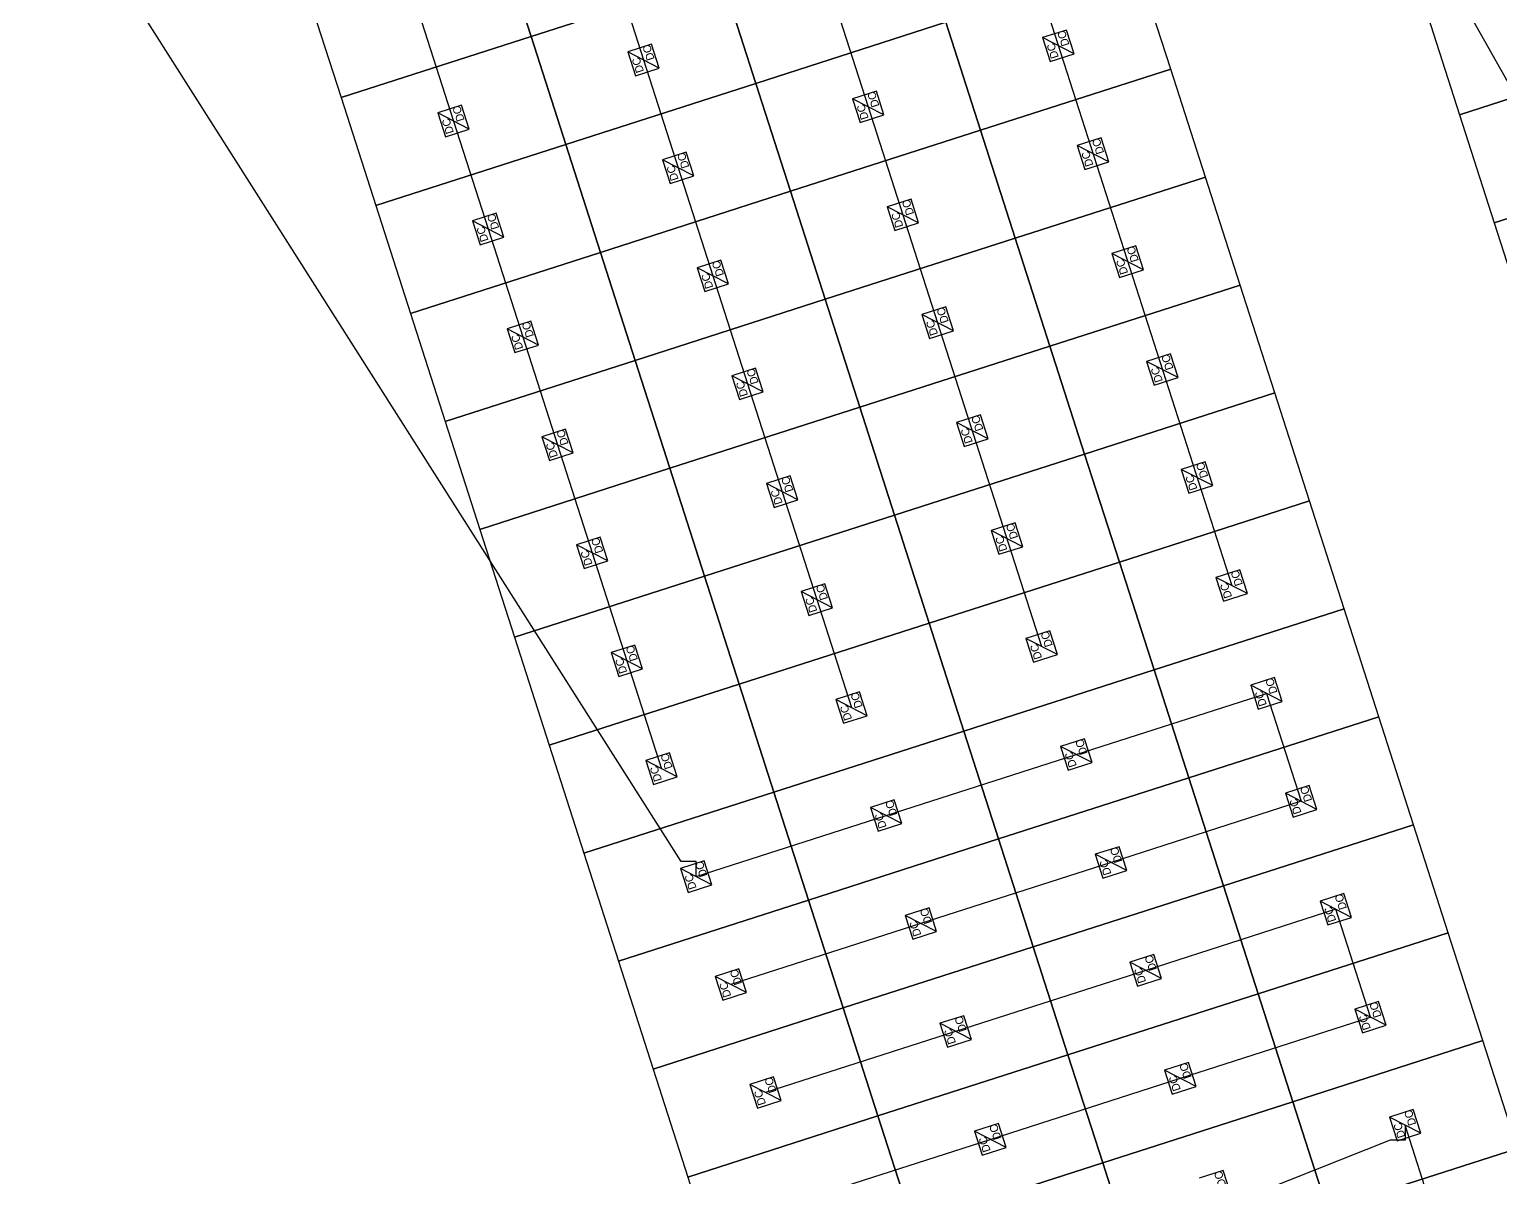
# Model space of a CAD drawing. Header units: feet. Extents: x -377 to 137, y -256 to 143.
# Drawn here: x -357.39 to -309.15, y -174.66 to -137.01 of the extents above; entities that cross this region are included whole.
import ezdxf

# ---------------------------------------------------------------- set-up
doc = ezdxf.new("R2010")
doc.units = ezdxf.units.FT
for name, color, linetype in [('Connections', 7, 'CONTINUOUS'), ('Modules', 7, 'CONTINUOUS'), ('Strings', 7, 'CONTINUOUS')]:
    doc.layers.add(name, color=color, linetype=linetype)

msp = doc.modelspace()

# ---------------------------------------------------------------- linework, layer by layer
at = {"layer": 'Connections', "color": 91}
for p, q in [((-306.161, -143.624), (-320.338, -118.415)), ((-336.015, -164.296), (-357.387, -130.646)), ((-335.523, -164.296), (-336.015, -164.296)), ((-335.523, -164.788), (-335.523, -164.296)), ((-312.277, -172.936), (-312.277, -173.428)), ((-312.769, -173.428), (-339.697, -184.102)), ((-312.277, -173.428), (-312.769, -173.428))]:
    msp.add_line(p, q, dxfattribs=at)
at = {"layer": 'Modules', "color": 254}
for p, q in [((-340.935, -137.244), (-342.072, -133.705)), ((-342.072, -133.705), (-340.935, -137.244)), ((-319.963, -138.314), (-321.101, -134.775)), ((-334.703, -135.241), (-340.935, -137.244)), ((-340.935, -137.244), (-334.703, -135.241)), ((-333.566, -138.78), (-334.703, -135.241)), ((-334.703, -135.241), (-333.566, -138.78)), ((-348.305, -135.708), (-347.168, -139.247)), ((-311.628, -136.27), (-310.491, -139.809)), ((-327.333, -136.778), (-333.566, -138.78)), ((-333.566, -138.78), (-327.333, -136.778)), ((-326.196, -140.317), (-327.333, -136.778)), ((-327.333, -136.778), (-326.196, -140.317)), ((-340.935, -137.244), (-347.168, -139.247)), ((-347.168, -139.247), (-340.935, -137.244)), ((-339.798, -140.783), (-340.935, -137.244)), ((-340.935, -137.244), (-339.798, -140.783)), ((-323.383, -137.03), (-324.164, -137.281)), ((-324.164, -137.281), (-323.913, -138.062)), ((-323.132, -137.811), (-324.164, -137.281)), ((-323.132, -137.811), (-323.383, -137.03)), ((-336.985, -137.496), (-337.766, -137.747)), ((-337.766, -137.747), (-337.515, -138.528)), ((-336.734, -138.277), (-337.766, -137.747)), ((-336.734, -138.277), (-336.985, -137.496)), ((-323.913, -138.062), (-323.132, -137.811)), ((-304.258, -137.806), (-310.491, -139.809)), ((-310.491, -139.809), (-304.258, -137.806)), ((-337.515, -138.528), (-336.734, -138.277)), ((-319.963, -138.314), (-326.196, -140.317)), ((-326.196, -140.317), (-319.963, -138.314)), ((-318.826, -141.853), (-319.963, -138.314)), ((-333.566, -138.78), (-339.798, -140.783)), ((-339.798, -140.783), (-333.566, -138.78)), ((-332.428, -142.319), (-333.566, -138.78)), ((-333.566, -138.78), (-332.428, -142.319)), ((-347.168, -139.247), (-346.031, -142.786)), ((-329.616, -139.033), (-330.397, -139.284)), ((-330.397, -139.284), (-330.146, -140.065)), ((-329.365, -139.814), (-330.397, -139.284)), ((-329.365, -139.814), (-329.616, -139.033)), ((-343.218, -139.499), (-343.999, -139.75)), ((-343.999, -139.75), (-343.748, -140.531)), ((-342.967, -140.28), (-343.999, -139.75)), ((-342.967, -140.28), (-343.218, -139.499)), ((-330.146, -140.065), (-329.365, -139.814)), ((-310.491, -139.809), (-309.354, -143.348)), ((-343.748, -140.531), (-342.967, -140.28)), ((-326.196, -140.317), (-332.428, -142.319)), ((-332.428, -142.319), (-326.196, -140.317)), ((-325.059, -143.856), (-326.196, -140.317)), ((-326.196, -140.317), (-325.059, -143.856)), ((-339.798, -140.783), (-346.031, -142.786)), ((-346.031, -142.786), (-339.798, -140.783)), ((-338.661, -144.322), (-339.798, -140.783)), ((-339.798, -140.783), (-338.661, -144.322)), ((-322.246, -140.569), (-323.027, -140.82)), ((-323.027, -140.82), (-322.776, -141.601)), ((-321.995, -141.35), (-323.027, -140.82)), ((-321.995, -141.35), (-322.246, -140.569)), ((-335.848, -141.035), (-336.629, -141.286)), ((-336.629, -141.286), (-336.378, -142.067)), ((-335.597, -141.816), (-336.629, -141.286)), ((-335.597, -141.816), (-335.848, -141.035)), ((-336.378, -142.067), (-335.597, -141.816)), ((-322.776, -141.601), (-321.995, -141.35)), ((-303.121, -141.345), (-309.354, -143.348)), ((-309.354, -143.348), (-303.121, -141.345)), ((-318.826, -141.853), (-325.059, -143.856)), ((-325.059, -143.856), (-318.826, -141.853)), ((-317.689, -145.392), (-318.826, -141.853)), ((-346.031, -142.786), (-344.893, -146.325)), ((-332.428, -142.319), (-338.661, -144.322)), ((-338.661, -144.322), (-332.428, -142.319)), ((-331.291, -145.858), (-332.428, -142.319)), ((-332.428, -142.319), (-331.291, -145.858)), ((-328.479, -142.572), (-329.259, -142.823)), ((-328.228, -143.353), (-328.479, -142.572)), ((-342.081, -143.038), (-342.862, -143.289)), ((-341.83, -143.819), (-342.081, -143.038)), ((-329.259, -142.823), (-329.009, -143.604)), ((-328.228, -143.353), (-329.259, -142.823)), ((-342.862, -143.289), (-342.611, -144.07)), ((-341.83, -143.819), (-342.862, -143.289)), ((-329.009, -143.604), (-328.228, -143.353)), ((-309.354, -143.348), (-308.217, -146.887)), ((-342.611, -144.07), (-341.83, -143.819)), ((-325.059, -143.856), (-331.291, -145.858)), ((-331.291, -145.858), (-325.059, -143.856)), ((-323.922, -147.395), (-325.059, -143.856)), ((-325.059, -143.856), (-323.922, -147.395)), ((-321.109, -144.108), (-321.89, -144.359)), ((-320.858, -144.889), (-321.109, -144.108)), ((-338.661, -144.322), (-344.893, -146.325)), ((-344.893, -146.325), (-338.661, -144.322)), ((-337.524, -147.861), (-338.661, -144.322)), ((-338.661, -144.322), (-337.524, -147.861)), ((-334.711, -144.574), (-335.492, -144.825)), ((-334.46, -145.355), (-334.711, -144.574)), ((-321.89, -144.359), (-321.639, -145.14)), ((-320.858, -144.889), (-321.89, -144.359)), ((-335.492, -144.825), (-335.241, -145.606)), ((-334.46, -145.355), (-335.492, -144.825)), ((-321.639, -145.14), (-320.858, -144.889)), ((-335.241, -145.606), (-334.46, -145.355)), ((-317.689, -145.392), (-323.922, -147.395)), ((-323.922, -147.395), (-317.689, -145.392)), ((-316.552, -148.931), (-317.689, -145.392)), ((-331.291, -145.858), (-337.524, -147.861)), ((-337.524, -147.861), (-331.291, -145.858)), ((-330.154, -149.397), (-331.291, -145.858)), ((-331.291, -145.858), (-330.154, -149.397)), ((-327.341, -146.111), (-328.122, -146.362)), ((-327.091, -146.892), (-327.341, -146.111)), ((-344.893, -146.325), (-343.756, -149.864)), ((-340.944, -146.577), (-341.724, -146.828)), ((-340.693, -147.358), (-340.944, -146.577)), ((-328.122, -146.362), (-327.871, -147.143)), ((-327.091, -146.892), (-328.122, -146.362)), ((-341.724, -146.828), (-341.474, -147.609)), ((-340.693, -147.358), (-341.724, -146.828)), ((-327.871, -147.143), (-327.091, -146.892)), ((-341.474, -147.609), (-340.693, -147.358)), ((-323.922, -147.395), (-330.154, -149.397)), ((-330.154, -149.397), (-323.922, -147.395)), ((-322.785, -150.934), (-323.922, -147.395)), ((-323.922, -147.395), (-322.785, -150.934)), ((-337.524, -147.861), (-343.756, -149.864)), ((-343.756, -149.864), (-337.524, -147.861)), ((-336.387, -151.4), (-337.524, -147.861)), ((-337.524, -147.861), (-336.387, -151.4)), ((-319.972, -147.647), (-320.753, -147.898)), ((-320.753, -147.898), (-320.502, -148.679)), ((-319.721, -148.428), (-320.753, -147.898)), ((-319.721, -148.428), (-319.972, -147.647)), ((-333.574, -148.113), (-334.355, -148.364)), ((-334.355, -148.364), (-334.104, -149.145)), ((-333.323, -148.894), (-334.355, -148.364)), ((-333.323, -148.894), (-333.574, -148.113)), ((-320.502, -148.679), (-319.721, -148.428)), ((-334.104, -149.145), (-333.323, -148.894)), ((-316.552, -148.931), (-322.785, -150.934)), ((-322.785, -150.934), (-316.552, -148.931)), ((-315.415, -152.47), (-316.552, -148.931)), ((-330.154, -149.397), (-336.387, -151.4)), ((-336.387, -151.4), (-330.154, -149.397)), ((-329.017, -152.936), (-330.154, -149.397)), ((-330.154, -149.397), (-329.017, -152.936)), ((-343.756, -149.864), (-342.619, -153.403)), ((-326.204, -149.65), (-326.985, -149.901)), ((-326.985, -149.901), (-326.734, -150.682)), ((-325.953, -150.431), (-326.985, -149.901)), ((-325.953, -150.431), (-326.204, -149.65)), ((-339.806, -150.116), (-340.587, -150.367)), ((-340.587, -150.367), (-340.336, -151.148)), ((-339.556, -150.897), (-340.587, -150.367)), ((-339.556, -150.897), (-339.806, -150.116)), ((-326.734, -150.682), (-325.953, -150.431)), ((-340.336, -151.148), (-339.556, -150.897)), ((-322.785, -150.934), (-329.017, -152.936)), ((-329.017, -152.936), (-322.785, -150.934)), ((-321.647, -154.473), (-322.785, -150.934)), ((-322.785, -150.934), (-321.647, -154.473)), ((-336.387, -151.4), (-342.619, -153.403)), ((-342.619, -153.403), (-336.387, -151.4)), ((-335.25, -154.939), (-336.387, -151.4)), ((-336.387, -151.4), (-335.25, -154.939)), ((-318.835, -151.186), (-319.616, -151.437)), ((-319.616, -151.437), (-319.365, -152.218)), ((-318.584, -151.967), (-319.616, -151.437)), ((-318.584, -151.967), (-318.835, -151.186)), ((-332.437, -151.652), (-333.218, -151.903)), ((-333.218, -151.903), (-332.967, -152.684)), ((-332.186, -152.433), (-333.218, -151.903)), ((-332.186, -152.433), (-332.437, -151.652)), ((-332.967, -152.684), (-332.186, -152.433)), ((-319.365, -152.218), (-318.584, -151.967)), ((-315.415, -152.47), (-321.647, -154.473)), ((-321.647, -154.473), (-315.415, -152.47)), ((-314.278, -156.009), (-315.415, -152.47)), ((-342.619, -153.403), (-341.482, -156.942)), ((-329.017, -152.936), (-335.25, -154.939)), ((-335.25, -154.939), (-329.017, -152.936)), ((-327.88, -156.475), (-329.017, -152.936)), ((-329.017, -152.936), (-327.88, -156.475)), ((-325.067, -153.189), (-325.848, -153.44)), ((-324.816, -153.97), (-325.067, -153.189)), ((-338.669, -153.655), (-339.45, -153.906)), ((-338.418, -154.436), (-338.669, -153.655)), ((-325.848, -153.44), (-325.597, -154.221)), ((-324.816, -153.97), (-325.848, -153.44)), ((-339.45, -153.906), (-339.199, -154.687)), ((-338.418, -154.436), (-339.45, -153.906)), ((-325.597, -154.221), (-324.816, -153.97)), ((-339.199, -154.687), (-338.418, -154.436)), ((-321.647, -154.473), (-327.88, -156.475)), ((-327.88, -156.475), (-321.647, -154.473)), ((-320.51, -158.012), (-321.647, -154.473)), ((-321.647, -154.473), (-320.51, -158.012)), ((-317.698, -154.725), (-318.479, -154.976)), ((-317.447, -155.506), (-317.698, -154.725)), ((-335.25, -154.939), (-341.482, -156.942)), ((-341.482, -156.942), (-335.25, -154.939)), ((-334.112, -158.478), (-335.25, -154.939)), ((-335.25, -154.939), (-334.112, -158.478)), ((-331.3, -155.191), (-332.081, -155.442)), ((-331.049, -155.972), (-331.3, -155.191)), ((-318.479, -154.976), (-318.228, -155.757)), ((-317.447, -155.506), (-318.479, -154.976)), ((-332.081, -155.442), (-331.83, -156.223)), ((-331.049, -155.972), (-332.081, -155.442)), ((-318.228, -155.757), (-317.447, -155.506)), ((-331.83, -156.223), (-331.049, -155.972)), ((-314.278, -156.009), (-320.51, -158.012)), ((-320.51, -158.012), (-314.278, -156.009)), ((-313.141, -159.548), (-314.278, -156.009)), ((-327.88, -156.475), (-334.112, -158.478)), ((-334.112, -158.478), (-327.88, -156.475)), ((-326.743, -160.014), (-327.88, -156.475)), ((-327.88, -156.475), (-326.743, -160.014)), ((-323.93, -156.728), (-324.711, -156.979)), ((-323.679, -157.509), (-323.93, -156.728)), ((-341.482, -156.942), (-340.345, -160.481)), ((-337.532, -157.194), (-338.313, -157.445)), ((-337.281, -157.975), (-337.532, -157.194)), ((-324.711, -156.979), (-324.46, -157.76)), ((-323.679, -157.509), (-324.711, -156.979)), ((-338.313, -157.445), (-338.062, -158.226)), ((-337.281, -157.975), (-338.313, -157.445)), ((-324.46, -157.76), (-323.679, -157.509)), ((-338.062, -158.226), (-337.281, -157.975)), ((-320.51, -158.012), (-326.743, -160.014)), ((-326.743, -160.014), (-320.51, -158.012)), ((-319.373, -161.551), (-320.51, -158.012)), ((-320.51, -158.012), (-319.373, -161.551)), ((-334.112, -158.478), (-340.345, -160.481)), ((-340.345, -160.481), (-334.112, -158.478)), ((-332.975, -162.017), (-334.112, -158.478)), ((-334.112, -158.478), (-332.975, -162.017)), ((-316.561, -158.264), (-317.341, -158.515)), ((-317.341, -158.515), (-317.091, -159.296)), ((-316.31, -159.045), (-317.341, -158.515)), ((-316.31, -159.045), (-316.561, -158.264)), ((-330.163, -158.73), (-330.944, -158.981)), ((-330.944, -158.981), (-330.693, -159.762)), ((-329.912, -159.511), (-330.944, -158.981)), ((-329.912, -159.511), (-330.163, -158.73)), ((-317.091, -159.296), (-316.31, -159.045)), ((-330.693, -159.762), (-329.912, -159.511)), ((-313.141, -159.548), (-319.373, -161.551)), ((-319.373, -161.551), (-313.141, -159.548)), ((-312.004, -163.087), (-313.141, -159.548)), ((-326.743, -160.014), (-332.975, -162.017)), ((-332.975, -162.017), (-326.743, -160.014)), ((-325.606, -163.553), (-326.743, -160.014)), ((-326.743, -160.014), (-325.606, -163.553)), ((-340.345, -160.481), (-339.208, -164.02)), ((-322.793, -160.267), (-323.574, -160.518)), ((-323.574, -160.518), (-323.323, -161.299)), ((-322.542, -161.048), (-323.574, -160.518)), ((-322.542, -161.048), (-322.793, -160.267)), ((-336.395, -160.733), (-337.176, -160.984)), ((-337.176, -160.984), (-336.925, -161.765)), ((-336.144, -161.514), (-337.176, -160.984)), ((-336.144, -161.514), (-336.395, -160.733)), ((-323.323, -161.299), (-322.542, -161.048)), ((-336.925, -161.765), (-336.144, -161.514)), ((-319.373, -161.551), (-325.606, -163.553)), ((-325.606, -163.553), (-319.373, -161.551)), ((-318.236, -165.09), (-319.373, -161.551)), ((-319.373, -161.551), (-318.236, -165.09)), ((-332.975, -162.017), (-339.208, -164.02)), ((-339.208, -164.02), (-332.975, -162.017)), ((-331.838, -165.556), (-332.975, -162.017)), ((-332.975, -162.017), (-331.838, -165.556)), ((-315.423, -161.803), (-316.204, -162.054)), ((-316.204, -162.054), (-315.953, -162.835)), ((-315.173, -162.584), (-316.204, -162.054)), ((-315.173, -162.584), (-315.423, -161.803)), ((-329.026, -162.269), (-329.806, -162.52)), ((-329.806, -162.52), (-329.556, -163.301)), ((-328.775, -163.05), (-329.806, -162.52)), ((-328.775, -163.05), (-329.026, -162.269)), ((-329.556, -163.301), (-328.775, -163.05)), ((-315.953, -162.835), (-315.173, -162.584)), ((-312.004, -163.087), (-318.236, -165.09)), ((-318.236, -165.09), (-312.004, -163.087)), ((-310.867, -166.626), (-312.004, -163.087)), ((-325.606, -163.553), (-331.838, -165.556)), ((-331.838, -165.556), (-325.606, -163.553)), ((-324.469, -167.092), (-325.606, -163.553)), ((-325.606, -163.553), (-324.469, -167.092)), ((-321.656, -163.806), (-322.437, -164.057)), ((-321.405, -164.587), (-321.656, -163.806)), ((-339.208, -164.02), (-338.071, -167.559)), ((-335.258, -164.272), (-336.039, -164.523)), ((-335.007, -165.053), (-335.258, -164.272)), ((-322.437, -164.057), (-322.186, -164.838)), ((-321.405, -164.587), (-322.437, -164.057)), ((-336.039, -164.523), (-335.788, -165.304)), ((-335.007, -165.053), (-336.039, -164.523)), ((-322.186, -164.838), (-321.405, -164.587)), ((-335.788, -165.304), (-335.007, -165.053)), ((-318.236, -165.09), (-324.469, -167.092)), ((-324.469, -167.092), (-318.236, -165.09)), ((-317.099, -168.629), (-318.236, -165.09)), ((-318.236, -165.09), (-317.099, -168.629)), ((-314.286, -165.342), (-315.067, -165.593)), ((-314.035, -166.123), (-314.286, -165.342)), ((-331.838, -165.556), (-338.071, -167.559)), ((-338.071, -167.559), (-331.838, -165.556)), ((-330.701, -169.095), (-331.838, -165.556)), ((-331.838, -165.556), (-330.701, -169.095)), ((-327.888, -165.808), (-328.669, -166.059)), ((-327.638, -166.589), (-327.888, -165.808)), ((-315.067, -165.593), (-314.816, -166.374)), ((-314.035, -166.123), (-315.067, -165.593)), ((-328.669, -166.059), (-328.418, -166.84)), ((-327.638, -166.589), (-328.669, -166.059)), ((-314.816, -166.374), (-314.035, -166.123)), ((-328.418, -166.84), (-327.638, -166.589)), ((-310.867, -166.626), (-317.099, -168.629)), ((-317.099, -168.629), (-310.867, -166.626)), ((-309.729, -170.165), (-310.867, -166.626)), ((-324.469, -167.092), (-330.701, -169.095)), ((-330.701, -169.095), (-324.469, -167.092)), ((-323.332, -170.631), (-324.469, -167.092)), ((-324.469, -167.092), (-323.332, -170.631)), ((-320.519, -167.345), (-321.3, -167.596)), ((-320.268, -168.126), (-320.519, -167.345)), ((-338.071, -167.559), (-336.934, -171.098)), ((-334.121, -167.811), (-334.902, -168.062)), ((-333.87, -168.592), (-334.121, -167.811)), ((-321.3, -167.596), (-321.049, -168.377)), ((-320.268, -168.126), (-321.3, -167.596)), ((-334.902, -168.062), (-334.651, -168.843)), ((-333.87, -168.592), (-334.902, -168.062)), ((-321.049, -168.377), (-320.268, -168.126)), ((-334.651, -168.843), (-333.87, -168.592)), ((-317.099, -168.629), (-323.332, -170.631)), ((-323.332, -170.631), (-317.099, -168.629)), ((-315.962, -172.168), (-317.099, -168.629)), ((-317.099, -168.629), (-315.962, -172.168)), ((-330.701, -169.095), (-336.934, -171.098)), ((-336.934, -171.098), (-330.701, -169.095)), ((-329.564, -172.634), (-330.701, -169.095)), ((-330.701, -169.095), (-329.564, -172.634)), ((-313.149, -168.881), (-313.93, -169.132)), ((-313.93, -169.132), (-313.679, -169.913)), ((-312.898, -169.662), (-313.93, -169.132)), ((-312.898, -169.662), (-313.149, -168.881)), ((-326.751, -169.347), (-327.532, -169.598)), ((-327.532, -169.598), (-327.281, -170.379)), ((-326.5, -170.128), (-327.532, -169.598)), ((-326.5, -170.128), (-326.751, -169.347)), ((-313.679, -169.913), (-312.898, -169.662)), ((-327.281, -170.379), (-326.5, -170.128)), ((-309.729, -170.165), (-315.962, -172.168)), ((-315.962, -172.168), (-309.729, -170.165)), ((-308.592, -173.704), (-309.729, -170.165)), ((-323.332, -170.631), (-329.564, -172.634)), ((-329.564, -172.634), (-323.332, -170.631)), ((-322.194, -174.17), (-323.332, -170.631)), ((-323.332, -170.631), (-322.194, -174.17)), ((-336.934, -171.098), (-335.797, -174.637)), ((-319.382, -170.884), (-320.163, -171.135)), ((-320.163, -171.135), (-319.912, -171.916)), ((-319.131, -171.665), (-320.163, -171.135)), ((-319.131, -171.665), (-319.382, -170.884)), ((-332.984, -171.35), (-333.765, -171.601)), ((-333.765, -171.601), (-333.514, -172.382)), ((-332.733, -172.131), (-333.765, -171.601)), ((-332.733, -172.131), (-332.984, -171.35)), ((-319.912, -171.916), (-319.131, -171.665)), ((-333.514, -172.382), (-332.733, -172.131)), ((-315.962, -172.168), (-322.194, -174.17)), ((-322.194, -174.17), (-315.962, -172.168)), ((-314.825, -175.707), (-315.962, -172.168)), ((-315.962, -172.168), (-314.825, -175.707)), ((-329.564, -172.634), (-335.797, -174.637)), ((-335.797, -174.637), (-329.564, -172.634)), ((-328.427, -176.173), (-329.564, -172.634)), ((-329.564, -172.634), (-328.427, -176.173)), ((-312.012, -172.42), (-312.793, -172.671)), ((-312.793, -172.671), (-312.542, -173.452)), ((-311.761, -173.201), (-312.793, -172.671)), ((-311.761, -173.201), (-312.012, -172.42)), ((-325.614, -172.886), (-326.395, -173.137)), ((-326.395, -173.137), (-326.144, -173.918)), ((-325.363, -173.667), (-326.395, -173.137)), ((-325.363, -173.667), (-325.614, -172.886)), ((-312.542, -173.452), (-311.761, -173.201)), ((-326.144, -173.918), (-325.363, -173.667)), ((-308.592, -173.704), (-314.825, -175.707)), ((-314.825, -175.707), (-308.592, -173.704)), ((-322.194, -174.17), (-328.427, -176.173)), ((-328.427, -176.173), (-322.194, -174.17)), ((-321.057, -177.709), (-322.194, -174.17)), ((-322.194, -174.17), (-321.057, -177.709)), ((-318.245, -174.423), (-319.026, -174.674)), ((-317.994, -175.204), (-318.245, -174.423)), ((-335.797, -174.637), (-334.659, -178.176))]:
    msp.add_line(p, q, dxfattribs=at)
at = {"layer": 'Strings', "color": 11}
for p, q in [((-324.785, -134.007), (-317.963, -155.241)), ((-338.387, -134.473), (-337.25, -138.012)), ((-331.018, -136.01), (-329.881, -139.549)), ((-344.62, -136.476), (-343.483, -140.015)), ((-337.25, -138.012), (-332.702, -152.168)), ((-329.881, -139.549), (-328.744, -143.088)), ((-343.483, -140.015), (-342.346, -143.554)), ((-328.744, -143.088), (-327.606, -146.627)), ((-342.346, -143.554), (-341.209, -147.093)), ((-327.606, -146.627), (-324.195, -157.244)), ((-341.209, -147.093), (-340.071, -150.632)), ((-340.071, -150.632), (-338.934, -154.171)), ((-332.702, -152.168), (-331.565, -155.707)), ((-338.934, -154.171), (-336.66, -161.249)), ((-331.565, -155.707), (-330.428, -159.246)), ((-323.058, -160.783), (-316.826, -158.78)), ((-316.826, -158.78), (-315.688, -162.319)), ((-329.291, -162.785), (-323.058, -160.783)), ((-315.688, -162.319), (-321.921, -164.322)), ((-335.523, -164.788), (-329.291, -162.785)), ((-321.921, -164.322), (-328.153, -166.324)), ((-314.551, -165.858), (-320.784, -167.861)), ((-313.414, -169.397), (-314.551, -165.858)), ((-328.153, -166.324), (-334.386, -168.327)), ((-320.784, -167.861), (-327.016, -169.863)), ((-319.647, -171.4), (-313.414, -169.397)), ((-327.016, -169.863), (-333.249, -171.866)), ((-325.879, -173.402), (-319.647, -171.4)), ((-311.14, -176.475), (-312.277, -172.936)), ((-332.112, -175.405), (-325.879, -173.402))]:
    msp.add_line(p, q, dxfattribs=at)

# ---------------------------------------------------------------- texts
at = {"layer": 'Modules'}
for p in [(-323.632, -137.92), (-323.28, -137.514), (-337.234, -138.386), (-336.882, -137.98), (-329.512, -139.516), (-343.114, -139.982), (-329.864, -139.922), (-343.466, -140.388), (-322.142, -141.053), (-335.745, -141.519), (-322.494, -141.459), (-336.097, -141.925), (-328.375, -143.055), (-341.977, -143.521), (-328.727, -143.461), (-342.329, -143.927), (-321.005, -144.592), (-334.607, -145.058), (-321.357, -144.998), (-334.959, -145.464), (-327.238, -146.594), (-340.84, -147.06), (-327.59, -147), (-341.192, -147.466), (-320.22, -148.537), (-319.868, -148.131), (-333.822, -149.003), (-333.47, -148.597), (-326.101, -150.133), (-339.703, -150.599), (-326.453, -150.539), (-340.055, -151.005), (-318.731, -151.67), (-332.333, -152.136), (-319.083, -152.076), (-332.685, -152.542), (-324.964, -153.672), (-338.566, -154.138), (-325.316, -154.078), (-338.918, -154.544), (-317.594, -155.209), (-331.196, -155.675), (-317.946, -155.615), (-331.548, -156.081), (-323.826, -157.211), (-337.429, -157.677), (-324.178, -157.617), (-337.781, -158.083), (-316.809, -159.154), (-316.457, -158.748), (-330.411, -159.62), (-330.059, -159.214), (-322.689, -160.75), (-336.291, -161.216), (-323.041, -161.156), (-336.643, -161.622), (-315.32, -162.287), (-328.922, -162.753), (-315.672, -162.693), (-329.274, -163.159), (-321.552, -164.289), (-335.154, -164.755), (-321.904, -164.695), (-335.506, -165.161), (-314.183, -165.826), (-327.785, -166.292), (-314.535, -166.232), (-328.137, -166.698), (-320.415, -167.828), (-334.017, -168.294), (-320.767, -168.234), (-334.369, -168.7), (-313.398, -169.771), (-313.046, -169.365), (-327, -170.237), (-326.648, -169.831), (-319.278, -171.367), (-332.88, -171.833), (-319.63, -171.773), (-333.232, -172.239), (-311.908, -172.904), (-325.511, -173.37), (-312.26, -173.31), (-325.863, -173.776), (-318.141, -174.906)]:
    msp.add_text('DC', height=0.2625, rotation=107.8126, dxfattribs=at).set_placement(p)

doc.saveas('drawing.dxf')
